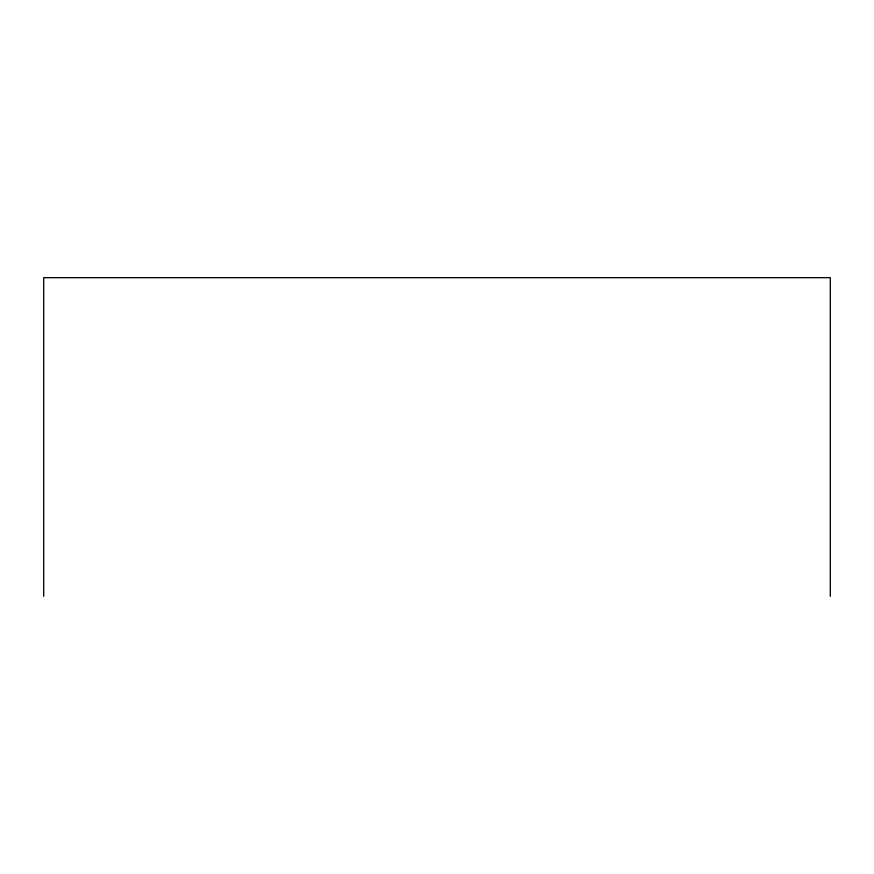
<?xml version="1.0" encoding="UTF-8"?>
<svg xmlns="http://www.w3.org/2000/svg" width="874" height="874" viewBox="0 0 874 874"><rect width="100%" height="100%" fill="white"/><g stroke="black" fill="none" stroke-linecap="round" stroke-linejoin="round"><path stroke-width="1.31" d="M830.3 596.33L830.3 277.67L43.7 277.67L43.7 596.33"/></g></svg>
